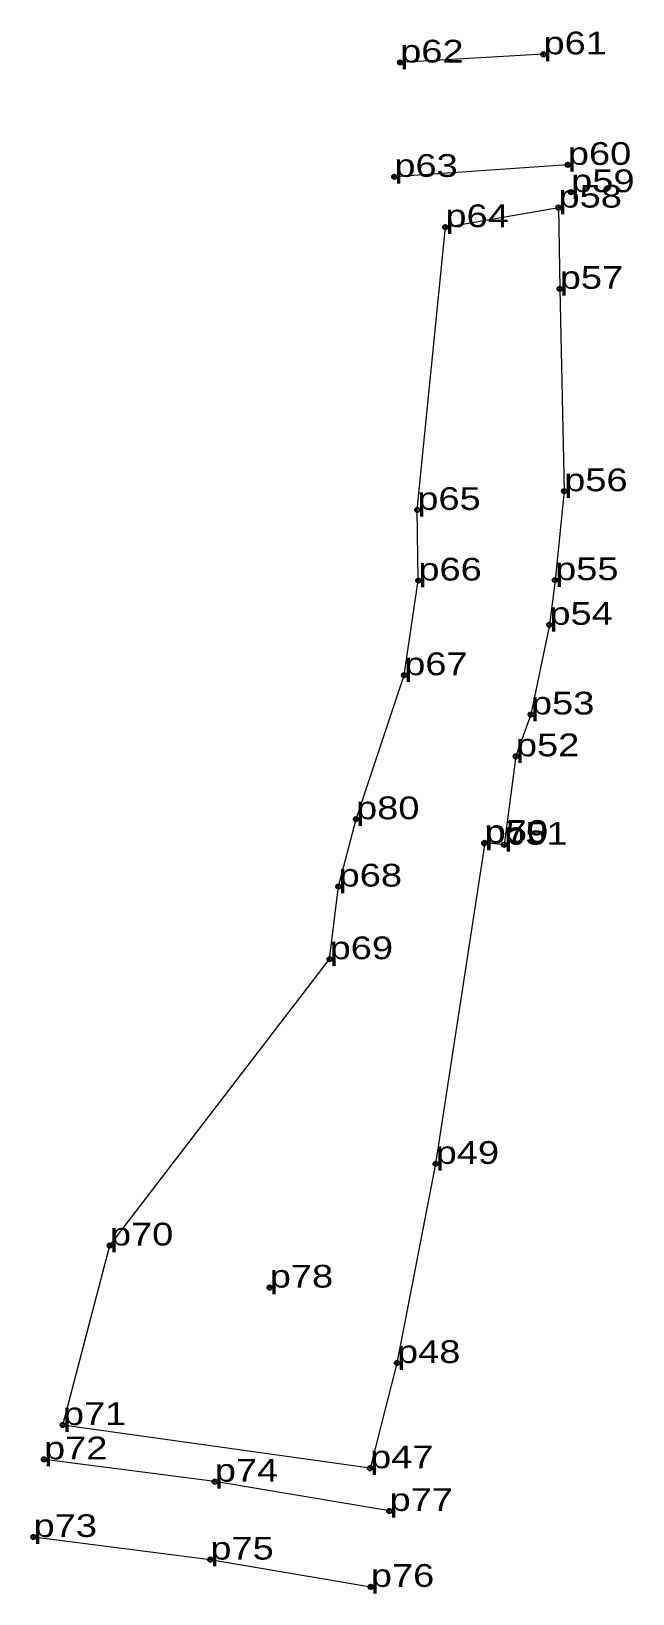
# Model space of a CAD drawing. Header units: metres. Extents: x 550381 to 550429, y 1838098 to 1838222.
import ezdxf

# ---------------------------------------------------------------- set-up
doc = ezdxf.new("R2010")
doc.units = ezdxf.units.M
doc.header["$LTSCALE"] = 0.72
doc.header["$PDMODE"] = 32
doc.header["$PDSIZE"] = 0.36
doc.layers.add('10', color=7, linetype='Continuous', lineweight=13)
doc.layers.add('12', color=7, linetype='Continuous')
doc.layers.add('7', color=7, linetype='Continuous')

msp = doc.modelspace()

# ---------------------------------------------------------------- linework, layer by layer
at = {"layer": '10'}
for p, q in [((550421.85, 1838219.8), (550410.51, 1838219.15)), ((550423.78, 1838211.05), (550410.05, 1838210.1))]:
    msp.add_line(p, q, dxfattribs=at)
msp.add_lwpolyline([(550423.04, 1838207.67), (550423.14, 1838201.24), (550423.49, 1838185.22), (550422.77, 1838178.18), (550422.32, 1838174.65), (550420.86, 1838167.55), (550419.67, 1838164.24), (550418.74, 1838157.24), (550417.2, 1838157.39), (550413.32, 1838131.98), (550410.26, 1838116.22), (550408.13, 1838107.89), (550383.82, 1838111.31), (550387.54, 1838125.52), (550404.93, 1838148.18), (550405.64, 1838153.93), (550407.02, 1838159.26), (550410.83, 1838170.66), (550411.95, 1838178.15), (550411.87, 1838183.74), (550414.09, 1838206.12)], close=True, dxfattribs=at)
for points in [[(550409.67, 1838104.51), (550395.84, 1838106.83), (550382.33, 1838108.59)], [(550381.5, 1838102.45), (550395.49, 1838100.66), (550408.19, 1838098.5)]]:
    msp.add_lwpolyline(points, dxfattribs=at)
at = {"layer": '7'}
for p in [(550421.85, 1838219.8), (550410.51, 1838219.15), (550410.05, 1838210.1), (550423.78, 1838211.05), (550424.04, 1838208.89), (550423.04, 1838207.67), (550414.09, 1838206.12), (550423.14, 1838201.24), (550423.49, 1838185.22), (550411.87, 1838183.74), (550411.95, 1838178.15), (550422.77, 1838178.18), (550422.32, 1838174.65), (550410.83, 1838170.66), (550420.86, 1838167.55), (550419.67, 1838164.24), (550407.02, 1838159.26), (550417.17, 1838157.35), (550417.2, 1838157.39), (550418.74, 1838157.24), (550405.64, 1838153.93), (550404.93, 1838148.18), (550413.32, 1838131.98), (550387.54, 1838125.52), (550400.19, 1838122.19), (550410.26, 1838116.22), (550383.82, 1838111.31), (550382.33, 1838108.59), (550408.13, 1838107.89), (550395.84, 1838106.83), (550409.67, 1838104.51), (550381.5, 1838102.45), (550395.49, 1838100.66), (550408.19, 1838098.5)]:
    msp.add_point(p, dxfattribs=at)

# ---------------------------------------------------------------- texts
at = {"layer": '12', "width": 1.25}
for s, p in [('p61', (550421.85, 1838219.8)), ('p62', (550410.51, 1838219.15)), ('p60', (550423.78, 1838211.05)), ('p63', (550410.05, 1838210.1)), ('p59', (550424.04, 1838208.89)), ('p58', (550423.04, 1838207.67)), ('p64', (550414.09, 1838206.12)), ('p57', (550423.14, 1838201.24)), ('p56', (550423.49, 1838185.22)), ('p65', (550411.87, 1838183.74)), ('p66', (550411.95, 1838178.15)), ('p55', (550422.77, 1838178.18)), ('p54', (550422.32, 1838174.65)), ('p67', (550410.83, 1838170.66)), ('p53', (550420.86, 1838167.55)), ('p52', (550419.67, 1838164.24)), ('p80', (550407.02, 1838159.26)), ('p79', (550417.17, 1838157.35)), ('p50', (550417.2, 1838157.39)), ('p51', (550418.74, 1838157.24)), ('p68', (550405.64, 1838153.93)), ('p69', (550404.93, 1838148.18)), ('p49', (550413.32, 1838131.98)), ('p70', (550387.54, 1838125.52)), ('p78', (550400.19, 1838122.19)), ('p48', (550410.26, 1838116.22)), ('p71', (550383.82, 1838111.31)), ('p72', (550382.33, 1838108.59)), ('p47', (550408.13, 1838107.89)), ('p74', (550395.84, 1838106.83)), ('p77', (550409.67, 1838104.51)), ('p73', (550381.5, 1838102.45)), ('p75', (550395.49, 1838100.66)), ('p76', (550408.19, 1838098.5))]:
    msp.add_text(s, height=1.8, dxfattribs=at).set_placement(p)

doc.saveas('drawing.dxf')
